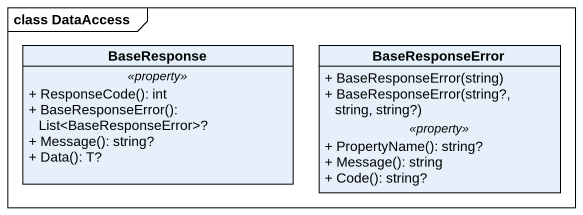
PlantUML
@startuml
mainframe class DataAccess
hide circle
hide empty members
skinparam classAttributeIconSize 0
class BaseResponse {
  .. <<property>> ..
  + ResponseCode(): int
  + BaseResponseError(): List<BaseResponseError>?
  + Message(): string?
  + Data(): T?
}
class BaseResponseError {
  + BaseResponseError(string)
  + BaseResponseError(string?, string, string?)
  .. <<property>> ..
  + PropertyName(): string?
  + Message(): string
  + Code(): string?
}
@enduml
